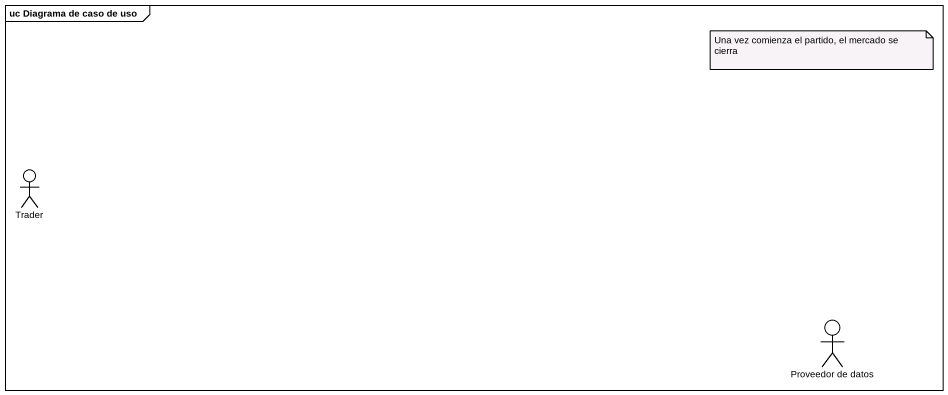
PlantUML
@startuml
mainframe uc Diagrama de caso de uso
actor Trader
actor "Proveedor de datos" as Proveedor_de_datos
note as N1
  Una vez comienza el partido, el mercado se cierra
end note
@enduml
